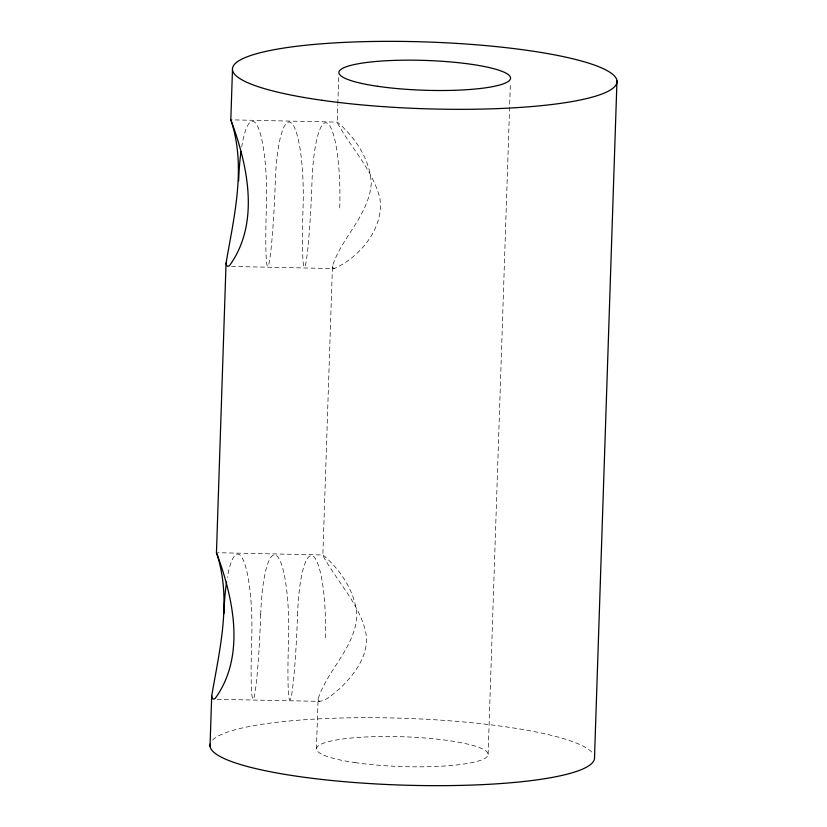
<?xml version="1.0" encoding="UTF-8"?>
<svg xmlns="http://www.w3.org/2000/svg" width="827" height="827" viewBox="0 0 827 827"><rect width="100%" height="100%" fill="white"/><g stroke="black" fill="none" stroke-linecap="round" stroke-linejoin="round"><path stroke-width="0.62" stroke-dasharray="4.13 3.1" d="M316.431 748.952L318.095 698.939C327.492 669.86 354.618 648.058 356.913 616.146C355.672 592.235 340.745 570.02 322.995 554.969L217.749 552.725M217.098 699.301L319.677 701.368C327.792 700.19 333.508 693.295 339.773 688.622C355.31 673.623 370.672 653.33 365.358 630.391C357.802 601.994 336.537 580.657 322.85 555.486L332.454 266.077C341.871 237.018 368.935 215.196 371.271 183.284C370.031 159.384 355.103 137.168 337.354 122.117L232.108 119.863M231.467 266.449L334.191 268.579C360.086 257.249 385 227.084 379.727 197.539C372.16 169.142 350.896 147.806 337.209 122.634L337.809 104.678M337.85 103.396L338.739 76.466M488.126 754.389L510.393 83.217M334.191 268.579L332.63 267.441L332.454 266.077M319.677 701.368L318.261 700.293L318.095 698.939M212.632 740.041A192.402 33.411 1.9 0 1 404.021 718.301A192.402 33.411 1.9 0 1 592.473 752.859M339.732 207.897A72.383 14.08 89.9 0 0 328.216 123.926A72.383 14.08 89.9 0 0 311.975 182.322A72.383 3.97 -87.5 0 1 305.163 265.912A72.383 3.97 -87.5 0 1 303.085 207.132A72.383 14.08 89.9 0 0 291.559 123.161A72.383 14.08 89.9 0 0 275.319 181.558A72.383 3.97 -87.5 0 1 268.506 265.157A72.383 3.97 -87.5 0 1 266.418 206.378A72.383 14.08 89.9 0 0 258.406 128.133A72.383 14.08 89.9 0 0 241.701 146.937M260.712 614.409A72.383 14.121 89.9 0 1 276.993 556.013A72.383 14.121 89.9 0 1 288.551 639.984A72.383 4.011 -87.5 0 0 290.68 698.763A72.383 4.011 -87.5 0 0 297.524 615.174M297.534 615.174A72.383 14.121 89.9 0 1 313.815 556.778A72.383 14.121 89.9 0 1 325.373 640.749M260.701 614.409A72.383 4.011 -87.5 0 1 253.858 697.998A72.383 4.011 -87.5 0 1 251.728 639.23A72.383 14.121 89.9 0 0 243.944 561.636A72.383 14.121 89.9 0 0 227.311 577.504M354.99 762.597A85.894 14.917 1.9 0 0 487.971 755.32A85.894 14.917 1.9 0 0 363.88 737.084A85.894 14.917 1.9 0 0 354.99 762.597"/><path stroke-width="1.24" d="M210.027 746.233L211.702 695.983C219.724 648.895 232.211 599.627 216.457 552.694C233.545 598.314 245.877 656.235 215.082 698.567L213.252 699.228L212.125 698.091L211.702 695.983M216.447 552.994L226.06 263.131C234.082 216.043 246.57 166.775 230.826 119.843C247.893 165.462 260.236 223.373 229.441 265.715L227.611 266.377L226.484 265.24L226.06 263.131M230.805 120.142L232.47 69.892M616.973 80.767L594.53 757.108A192.402 33.411 1.9 0 1 400.537 785.04A192.402 33.411 1.9 0 1 210.141 744.135M238.652 180.803A72.383 14.08 89.9 0 1 240.977 151.723M223.879 613.644A72.383 14.121 89.9 0 1 226.567 582.136M321.91 100.274A192.402 33.411 1.9 0 0 616.859 82.865A192.402 33.411 1.9 0 0 335.39 42.859A192.402 33.411 1.9 0 0 321.91 100.274M377.422 86.266A85.894 14.917 1.9 0 0 510.414 78.978A85.894 14.917 1.9 0 0 386.323 60.753A85.894 14.917 1.9 0 0 377.422 86.266"/></g></svg>
